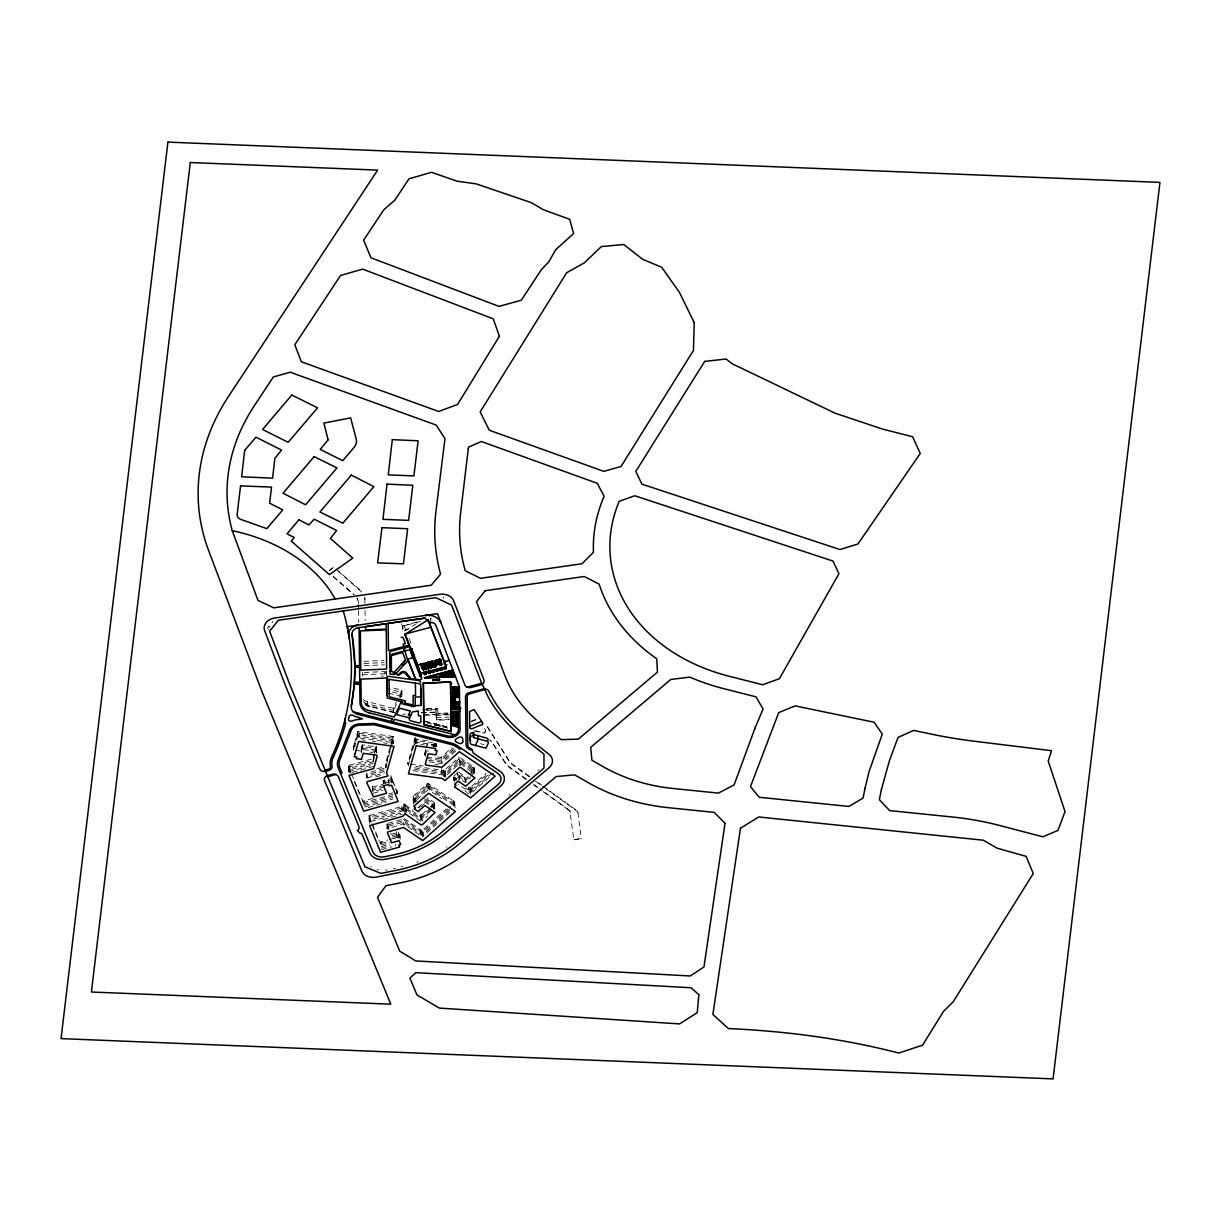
<?xml version="1.0" encoding="UTF-8"?>
<svg xmlns="http://www.w3.org/2000/svg" width="1221" height="1221" viewBox="0 0 1221 1221"><rect width="100%" height="100%" fill="white"/><g stroke="black" fill="none" stroke-linecap="round" stroke-linejoin="round"><path stroke-width="0.75" stroke-dasharray="5 3.75" d="M443.788 598.275L443.33 596.718M391.208 747.313L393.483 739.575L358.028 734.66L354.792 746.794L354.304 743.665L353.418 746.855L353.8 751.495M354.533 743.711L357.768 731.577L393.223 736.492L393.498 743.528L392.979 737.347M353.541 748.412L357.906 733.119L393.345 738.033L385.821 764.712L386.599 766.59M353.678 749.953L354.304 743.665M359.081 731.852L359.63 737.942M361.996 744.902L360.943 752.579L362.683 746.504L376.083 748.351L375.641 752.838M376.465 752.991L375.946 746.809L362.545 744.947L360.821 751.037L355.647 750.32M375.946 746.809L373.031 760.225L348.26 767.109L350.809 772.969M350.244 772.832L348.397 768.65L373.153 761.782L372.893 758.684L376.373 746.168L376.892 752.35L375.595 746.062M373.153 761.782L375.137 754.624M376.114 752.243L376.343 751.449L362.942 749.587M391.865 736.4L392.536 744.032M390.003 747.664L385.699 763.171L386.08 767.811M390.476 745.939L393.223 736.492M386.431 764.544L390.735 749.038M415.216 736.996L407.57 763.903L408.699 763.964M415.354 738.537L408.119 764.422L407.875 762.85M427.426 740.765L415.659 739.01L408.257 765.964M414.652 745.085L415.781 740.567L433.837 742.994M416.834 739.285L417.231 743.925M424.389 754.441L427.35 743.848L424.526 755.982L424.389 754.441L425.534 756.12M425.152 755.768L427.121 748.717M433.043 744.657L433.165 746.199L435.195 746.443L436.34 742.368M435.714 746.626L436.477 743.91L434.493 743.635L434.752 746.733L435.317 744.718L431.227 744.352L431.013 741.071M537.744 770.665L538.629 769.779M393.742 712.652L393.376 708.317L396.443 701.739M399.511 695.146L401.801 690.201L391.392 687.545M394.322 708.836L396.627 703.907M399.694 697.313L401.984 692.368L388.11 688.812M400.641 697.832L402.167 694.535L388.293 690.979M434.493 723.61L436.156 723.931L436.294 725.579M435.027 723.748L435.164 725.366L435.103 723.671M436.126 724.022L436.248 725.64M437.744 724.435L439.957 724.908L440.048 726.617M417.002 862.438L418.284 861.37M401.221 867.002L402.823 866.315M385.393 869.886L387.271 870.207M393.33 868.467L395.345 868.574M509.783 794.108L509.157 795.344M272.588 621.306L272.161 622.756M369.444 823.412L368.788 815.674L401.816 806.471L404.349 803.937L405.448 804.685L406.089 812.423M413.553 804.242L412.896 796.504L427.823 783.348L454.578 801.556L455.097 807.753M405.921 812.56L405.448 804.685M453.8 804.09L428.083 786.446L413.171 799.587L415.018 800.854L413.66 802.075L413.4 798.977L414.758 797.771L412.896 796.504M413.537 800.533L414.896 799.312L413.034 798.046L427.945 784.905L454.7 803.113L449.282 807.798M413.431 802.685L415.979 800.686L415.277 794.383M417.399 799.434L428.342 789.544C431.578 793.604 426.617 773.763 429.197 790.262M417.826 807.829L424.649 801.8L434.798 808.699L434.279 802.518L427.029 797.588M420.741 806.959L424.786 803.342L424.526 800.259L434.661 807.157L420.635 819.657L404.731 808.577L402.213 811.126L369.185 820.314L369.719 821.29M421.108 814.254L420.238 815.018L420.772 821.199L421.627 820.436L421.108 814.254L422.207 820.833L427.747 815.887M434.096 809.325L434.279 802.518M421.688 814.636L428.617 808.47M430.006 807.234L433.577 803.128M430.128 808.775L420.375 816.559L404.472 805.478L401.953 808.027L368.925 817.231L371.642 823.488M431.517 807.539L434.401 804.059L424.267 797.16M431.654 809.096L420.497 818.116L404.609 807.035L402.075 809.569L369.047 818.772L371.047 823.275M420.68 829.883L421.199 836.08L403.312 823.763L388.08 828.693L387.698 824.053L386.706 824.328L387.103 828.967M422.405 836.889L421.871 830.707L446.352 808.745M454.578 801.556L453.357 802.502L453.83 807.203L454.96 806.196L454.014 805.555M447.893 809.035L422.008 832.249L402.915 819.123L403.434 825.304M449.42 809.34L422.145 833.79L403.037 820.665L387.591 825.03M453.708 805.662L454.838 804.654L453.891 804.013M449.542 810.881L422.268 835.347L403.174 822.221L387.713 826.571M423.092 836.126L422.573 829.944L423.183 836.187L449.679 812.438M437.561 756.913L441.071 757.402L452.029 747.679M453.525 748L441.208 758.943L427.121 756.974M453.663 749.557L441.33 760.5L425.503 758.272M455.158 749.877L441.468 762.041L425.625 759.828M429.273 761.858L441.59 763.583L456.654 750.213M445.68 777.441L445.024 769.703L458.699 757.554L460.821 765.475L459.645 758.21M460.164 757.737L473.84 767.063L473.824 773.732L460.699 763.919L459.218 763.751L444.734 776.907L444.215 770.726L445.024 769.703M453.891 775.946L457.463 772.771L464.942 777.838L467.582 775.488M454.41 782.142L454.029 777.502L457.6 774.328L465.064 779.38L469.032 775.854M455.387 776.968L453.693 778.479L456.303 780.265L456.166 778.708L453.556 776.938L453.953 781.577M455.479 779.532L457.86 777.411L465.323 782.478L470.619 777.777M471.413 770.405L474.069 768.055L473.305 767.536M468.91 774.312L474.191 769.612L473.962 768.62L460.302 759.279L458.821 759.111L444.337 772.267L441.529 770.085L414.27 766.269M470.36 774.679L474.328 771.153L474.099 770.161L460.424 760.836L458.959 760.652L444.475 773.809L441.666 771.626L414.407 767.811M469.169 777.395L465.201 780.921L457.722 775.869L454.151 779.044L455.647 780.066L455.265 775.427M470.482 776.22L474.45 772.695L474.221 771.703L460.561 762.377L459.081 762.209L444.597 775.366L441.788 773.183L412.713 769.108M468.849 788.568L470.009 789.499L487.805 773.534M470.406 794.138L469.887 787.942L486.263 773.244M487.942 775.091L470.146 791.04L465.888 788.003M492.322 772.847L470.268 792.582L458.272 784.264M472.588 792.047L493.879 773.137M329.212 570.299L333.867 567.017L360.882 590.766A16.56 12.912 -4.8 0 1 362.149 592.032M329.258 570.848L332.371 568.665M404.731 630.982L419.551 621.687M471.123 721.29L476.205 719.169M471.169 721.825L477.945 719.016M349.13 772.557L348.138 765.552L372.893 758.684M373.29 763.323L348.519 770.192L348.992 771.016M348.657 771.748L371.642 765.369M352.136 772.45L373.55 766.422M376.892 768.757L385.744 766.467M384.035 768.33L366.498 773.275L366.529 779.059M384.172 769.871L366.621 774.816L366.269 775.976M384.294 771.428L366.758 776.358L366.392 777.518M366.88 777.914L384.432 772.969M375.793 776.983L382.799 775.014M383.394 783.668L383.135 780.57L388.171 779.151L388.782 780.646L391.178 779.96L392.262 782.569L390.796 775.32L391.453 783.058M392.002 779.471L394.673 786.599M381.242 789.392L373.077 791.681L372.374 786.293L371.749 788.049M385.073 783.195L388.431 782.249L388.171 779.151M391.895 781.089L391.056 778.418L388.66 779.09L389.041 783.745M391.315 781.516L388.919 782.188L388.309 780.707L383.257 782.127L383.882 783.638L383.623 780.54L384.798 783.5M372.68 787.041L384.127 783.821M384.249 785.378L372.817 788.598L372.497 787.835M384.386 786.919L372.939 790.14L372.634 789.377M373.199 793.238L383.012 790.475M396.26 793.436L397.481 793.101L397.344 791.544L390.918 776.877M372.939 798.32L362.851 801.266L348.138 765.552M388.965 793.803L392.536 792.811M396.962 791.849L396.978 793.436L396.84 790.308M362.988 802.808L392.658 794.352M363.11 804.364L392.796 795.894M364.423 805.478L392.918 797.45M364.56 807.02L393.055 798.992M368.254 807.569L386.05 802.548M369.215 816.681L369.734 822.862L369.322 821.87L402.335 812.667L401.816 806.471M382.967 819.703L402.472 814.209M401.19 819.612L387.454 823.473L387.851 828.113M387.82 825.594L386.843 825.884L388.232 829.242M386.965 827.426L387.957 827.151M390.873 834.431L398.412 832.34L400.015 836.232L398.077 836.782L398.87 838.69M398.214 838.323L397.954 835.225L399.878 834.691L398.809 832.096M392.521 837.133L398.672 835.439L400.274 839.331M379.929 843.925L381.105 843.589L380.937 841.956L387.835 840.017M389.56 839.529L396.81 837.499L396.291 831.318M379.792 842.383L380.937 841.956M398.794 836.98L394.719 838.064L394.932 839.804M381.074 843.497L387.957 841.559M381.196 845.039L389.82 842.612M381.334 846.596L389.942 844.169M381.456 848.137L390.079 845.71M381.593 849.694L391.926 846.779M430.998 623.061L430.555 618.757L430.967 619.581M425.091 668.085L424.725 663.751L421.352 664.545L421.764 668.971M428.022 662.805L429.12 662.484L429.517 666.91M429.868 664.529L429.67 662.331L432.463 661.629L432.845 666.025L433.928 665.659L433.562 661.309L435.225 660.897L435.439 663.125M441.3 659.294L439.133 659.844L439.499 664.255M421.443 665.094L424.71 664.239M425.87 663.919L426.923 663.644M428.098 663.339L429.151 663.064M430.311 662.744L432.478 662.179M433.638 661.858L435.241 661.446M435.851 661.278L438.018 660.698M439.178 660.393L441.346 659.828M433.669 662.27L435.286 661.858M441.376 660.21L439.224 660.775L441.376 660.24M433.684 662.301L434.722 661.996M429.823 664.087L432.57 663.369L430.403 663.919M435.348 662.637L433.73 663.034L434.798 662.774M421.581 666.803L441.514 661.431L421.199 667.002M421.627 667.261L422.68 666.987M423.84 666.666L426.007 666.101M427.167 665.796L428.769 665.369M429.38 665.201L431.547 664.636M432.707 664.316L433.76 664.041M434.935 663.736L435.989 663.461M436.569 663.293L439.316 662.576M440.476 662.255L441.529 661.98M421.657 667.673L422.71 667.399M423.87 667.093L426.037 666.513M427.197 666.208L428.815 665.781M429.426 665.613L431.578 665.048M432.753 664.728L433.806 664.453M434.966 664.148L436.019 663.873M437.179 663.552L439.346 662.988M440.506 662.667L441.559 662.393M421.718 668.452L422.771 668.177M423.351 668.024L426.098 667.292M427.258 666.987L428.876 666.559M429.487 666.391L431.654 665.827M432.814 665.506L433.867 665.231M435.027 664.926L436.08 664.651M436.66 664.483L439.407 663.766M426.16 667.704L423.382 668.436L426.129 667.689L425.793 663.369L426.907 663.095L427.304 667.49M427.304 667.368L428.968 667.048L427.274 667.429L427.121 665.323M432.845 665.903L433.898 665.628M435.058 665.308L436.111 665.033L435.775 660.714L438.003 660.149L438.4 664.56M436.691 664.88L439.438 664.148L436.736 664.987L436.508 662.744M434.676 661.019L435.042 665.369L436.156 665.079M404.014 625.793L418.681 621.352M420.558 621.397L402.35 626.236L402.716 630.555L408.012 629.151M430.387 618.788L431.425 618.528M404.563 630.341L408.058 629.41M419.108 664.209L440.14 658.638M440.216 658.821L419.185 664.392L440.247 659.126M419.169 665.216L444.032 658.638M421.291 666.819L441.498 661.416M440.598 663.766L423.061 668.421L440.857 663.903M423.107 668.955L442.399 663.842M422.39 669.474L445.909 663.201M422.435 670.008L441.926 664.85M423.534 670.039L442.216 665.033M431.227 668.345L430.189 668.62L430.051 667.124M446.245 847.053L447.023 846.947M573.855 839.834L581.211 838.491L573.855 839.834L569.825 810.637L539.926 788.873M377.06 869.642L378.617 869.932M386.202 673.549L386.309 671.504L386.675 675.839M363.782 661.324L384.05 660.5M363.965 663.491L384.233 662.667M364.148 665.659L384.417 664.835M364.102 672.496L384.569 671.581L384.936 675.915L381.211 676.159M362.423 674.74L386.492 673.671M437.79 679.197L432.616 679.41L439.087 679.166M440.781 679.822L432.677 680.128L440.781 679.883M432.722 680.616L440.812 680.265M426.48 708.455L437.774 708.531L422.787 709.142M422.893 709.95L436.004 709.416L436.462 714.834M426.678 710.347L436.05 709.966M421.367 712.637L436.355 712.072L436.538 720.268L448.458 719.78M421.184 712.789L436.172 712.225M402.762 714.224L405.769 714.102M447.97 713.003L437.79 713.415L448.015 713.552M423.397 714.819L436.416 714.3M425.305 715.292L448 714.361M436.126 715.399L451.449 714.773M436.233 717.612L449.053 717.139M436.492 719.718L451.816 719.108M357.631 732.539L358.15 738.736L358.302 737.759L393.742 742.673M393.254 741.971L393.605 741.132L358.165 736.217L358.028 737.179M361.553 739.834L365.201 740.338M372.481 741.361L376.114 741.864M383.409 742.872L387.042 743.375M361.126 747.893L361.569 752.548L362.805 748.046L376.205 749.908L376.755 750.808M369.765 752.075L373.122 752.533M436.599 745.466L434.615 745.192L435.18 743.177L435.439 746.275L431.41 745.71M420.757 744.413L424.298 744.902M434.691 764.148L438.202 764.636M410.515 764.209L423.229 765.994M412.851 770.649L441.926 774.725L443.803 776.007L443.116 769.963L444.215 770.726M388.476 693.146L402.35 696.703L401.801 690.201M363.125 699.465A10.791 8.425 -4.8 0 0 367.506 701.693L393.376 708.317M475.534 730.738L482.371 732.493A2.442 1.908 -4.8 0 0 485.409 729.761L481.822 724.129M473.794 730.814L482.417 733.027A2.442 1.908 -4.8 0 0 485.454 730.295L483.653 727.487M393.559 710.485L367.689 703.861A10.791 8.425 -4.8 0 1 363.309 701.632M394.352 712.286L369.887 706.013A11.187 8.73 -4.8 0 1 363.171 700.839M394.398 712.82L367.872 706.028A10.791 8.425 -4.8 0 1 366.056 705.402M425.167 721.214L449.252 727.38M425.183 721.596L450.931 728.189M426.953 722.786L441.147 726.373M442.765 726.785L447.664 728.113M480.433 743.711L483.959 744.612M371.596 866.941L370.696 866.467M268.696 629.303C265.964 628.647 269.261 624.465 270.07 627.411M419.261 806.608L419.352 808.134M426.77 784.431L427.335 792.108M453.937 805.631L428.205 787.988L413.293 801.144L415.155 802.411L414.758 797.771M432.31 792.368L441.636 798.717M424.389 798.702L434.539 805.601L434.417 806.623M413.4 798.977L417.307 801.648M405.28 804.837L412.759 809.92M420.772 821.199L404.868 810.118L404.044 811.141M404.288 818.589L421.871 830.707M460.286 765.949L459.34 765.292L458.699 757.554M470.65 787.118L471.169 793.299M469.887 787.942C464.957 783.165 474.481 801.602 464.591 790.033M454.029 777.502L455.525 778.51L453.815 780.021L456.425 781.806M445.543 775.884L445.207 769.825M443.635 776.159L444.734 776.907M529.426 776.388L512.622 764.3A16.56 12.912 -4.8 0 1 509.218 760.775L485.378 723.473M538.598 782.982L541.636 785.164M543.147 786.248L576.434 810.179A4.96 3.877 -4.8 0 1 577.93 812.56L581.257 839.025M529.471 776.938L512.667 764.85A16.56 12.912 -4.8 0 1 509.264 761.324L485.424 724.007M535.592 781.333L544.703 787.881M546.214 788.964L576.48 810.729A4.96 3.877 -4.8 0 1 577.976 813.094M526.22 779.013L509.462 766.971A21.108 16.468 -4.8 0 1 505.143 762.469L491.819 741.666A8.272 6.456 -4.8 0 0 489.789 739.865M533.836 784.493L538.4 787.774M526.266 779.563L509.508 767.521A21.108 16.468 -4.8 0 1 505.189 763.018L491.865 742.2A8.272 6.456 -4.8 0 0 489.835 740.414M533.882 785.027L536.935 787.224M543.024 791.605L568.91 810.21L570.405 812.591L570.085 811.08M338.186 571.306L360.928 591.3A16.56 12.912 -4.8 0 1 361.599 591.926M333.318 576.358L354.487 594.963M333.364 576.907L353.128 594.276M395.39 788.354L397.481 793.101M384.539 780.417L385.76 783.363M384.066 780.494L385.287 783.439M383.135 780.57L383.76 782.096M397.954 835.225L398.733 837.148M366.712 774.572L368.116 777.991M387.271 824.465L389.346 829.517M366.132 774.419L367.536 777.823M386.706 824.328L388.782 829.38M364.041 800.839L364.301 803.922M369.856 815.384L370.543 823.198M368.788 815.674L371.505 821.947M372.237 823.702L379.502 841.345M354.273 781.379L359.127 793.146M372.359 825.243L378.907 841.116M439.972 658.882L442.567 665.659M441.392 665.537L438.965 659.462M441.422 665.842L438.888 659.493M439.896 665.048L437.774 659.783M436.66 660.073L438.721 664.941M436.645 659.767L438.751 665.247M437.606 665.46L435.561 660.378M434.447 660.668L436.431 665.353M434.417 660.363L436.462 665.659M435.943 667.505L433.333 660.958M434.493 665.933L434.63 667.566M434.752 667.368L432.234 661.248M432.203 660.943L434.783 667.673M432.661 663.858L432.417 661.629M431.12 661.553L433.608 667.536M430.006 661.843L432.112 666.819M429.99 661.538L432.127 667.124M429.67 662.331L429.899 664.59M431.822 668.208L431.685 666.59M431.12 666.727L431.303 668.452M428.907 662.133L432.982 672.527M427.762 662.118L431.791 672.603L427.854 662.103M426.663 662.423L430.57 672.374M429.38 672.466L425.549 662.713L427.457 667.902M426.388 668.07L424.465 663.308M423.336 663.293L427.029 672.939L423.443 663.583M422.222 663.598L426.404 674.236M425.198 674.282L421.108 663.888L424.465 672.863M420.009 664.178L423.336 672.634M403.968 625.244L405.845 630.57M409.096 638.583L411.095 643.803M401.572 623.794L404.334 631.379M569.703 810.958L568.925 810.225M474.069 768.055L474.587 774.251M473.84 767.063L474.359 773.259M465.323 782.478L464.804 776.281L458.898 772.237L459.508 780.005L457.982 778.967L457.463 772.771M456.333 778.555L456.471 780.112M440.216 659.538L440.613 663.965M439.514 678.617L439.652 680.341M439.484 678.739L439.621 680.311M436.889 660.424L437.286 664.85M438.37 678.662L438.507 680.387M437.79 678.693L437.927 680.402M435.729 667.277L435.592 665.643L435.714 667.2M436.63 678.739L436.767 680.356M434.707 661.019L435.073 665.43M436.05 678.754L436.187 680.387M435.47 678.784L435.607 680.402M433.898 665.994L434.065 667.719M434.89 678.8L435.027 680.524M441.071 757.402L441.59 763.583M433.73 678.845L433.867 680.57M441.407 768.543L441.926 774.725M436.08 714.85L436.538 720.268M436.706 724.068L436.828 725.717M431.349 661.889L431.746 666.315M432.57 678.891L432.89 682.692M430.235 662.194L430.631 666.605M436.477 743.91L436.736 747.008M434.539 723.504L434.63 725.228M428.754 664.789L428.968 667.048M428.937 667.414L429.258 671.199M428.006 662.774L428.418 667.2M435.195 746.443L435.073 744.902L415.918 742.109L415.628 743.162L415.232 738.522M424.679 663.659L425.061 668.009M423.58 663.949L423.977 668.375M423.199 666.269L423.428 668.528M422.863 668.665L422.466 664.255L422.802 668.589M427.869 750.045L428.006 751.587M427.823 783.348L428.464 791.086M415.659 739.01L416.04 743.65M404.349 803.937L404.99 811.675M404.182 812.682L403.342 804.822L403.998 812.56M386.157 671.382L386.324 673.549M399.878 834.691L400.137 837.774L398.534 833.882L390.995 835.973L390.735 832.875M386.385 675.717L386.019 671.382L386.065 675.091M398.412 832.34L398.931 838.522M391.865 777.93L392.262 782.569M395.238 844.26L395.451 845.985M385.668 766.284L385.867 768.009M380.983 842.047L381.105 843.589M367.506 701.693L368.055 708.195M372.374 786.293L372.893 792.475M362.545 744.947L363.064 751.144M357.768 731.577L358.425 739.3M362.591 801.556L362.469 799.999L362.484 801.587M349.664 765.124L350.351 772.954M437.729 707.997L437.835 713.964M436.004 709.416L436.248 717.658M364.926 603.433L364.881 598.931A16.56 12.912 -4.8 0 0 364.545 596.489M365.018 610.439L365.171 620.619M362.316 672.298L362.362 676.068M358.547 608.76L358.47 603.143A16.56 12.912 -4.8 0 0 357.234 598.366M358.562 610.622L358.745 622.405M365.491 705.128A10.791 8.425 -4.8 0 1 364.957 704.838M356.837 598.183A16.56 12.912 -4.8 0 1 358.516 603.678M364.591 597.038A16.56 12.912 -4.8 0 1 364.926 599.48M369.932 706.562A11.187 8.73 -4.8 0 1 363.217 701.388M453.632 800.915L454.059 807.188L453.632 800.915M424.74 664.621L421.474 665.506L424.74 664.651M426.953 664.041L425.915 664.331L426.968 664.056M429.166 663.446L428.128 663.751L429.182 663.476M432.493 662.56L430.341 663.156L432.509 662.591M438.049 661.095L435.897 661.69L438.049 661.11M424.801 665.399L421.535 666.269L424.816 665.43M427.014 664.819L425.976 665.094L427.029 664.835M429.243 664.224L428.189 664.499L429.243 664.255M438.11 661.874L435.958 662.438L438.125 661.889M441.437 660.988L439.285 661.553L441.453 661.019M431.669 666.208L429.517 666.788L431.685 666.239M269.124 626.358L269.826 626.968L269.261 626.404"/><path stroke-width="1.5" d="M455.097 721.077L455.891 720.344L455.57 721.062M458.257 688.232L455.982 688.415M458.348 695.283L456.501 695.527M456.547 694.154L458.379 694.123M456.211 704.792L458.409 704.822M458.44 703.662L456.807 703.876M453.205 671.535L453.006 671.352M452.915 701.922C453.388 701.983 451.862 698.58 453.342 701.999M456.15 694.551C455.158 694.978 459.249 693.406 459.02 692.414M456.532 689.544L458.867 689.575M389.881 671.458L390.415 670.695M421.062 705.417L420.955 696.886L415.171 697.115L415.277 705.646L421.062 705.417L420.833 685.698A2.9 2.259 -4.8 0 0 418.559 683.592L389.026 679.395L389.24 696.764L405.464 700.915L404.548 702.899L413.202 705.112L413.08 695.527L415.567 695.482L415.415 683.088M354.38 682.341L354.868 667.368L359.569 667.231L359.737 682.127L354.38 682.295M455.876 712.774L456.272 713.827M455.082 675.824L428.052 677.121L452.732 670.573L454.853 676.19M453.708 695.405C449.877 695.07 453.846 692.276 453.357 694.917M455.769 715.949L453.815 715.643L452.991 717.139L451.495 715.811C452.686 713.385 455.082 718.253 455.464 716.91M453.861 721.062C450.564 722.847 453.83 718.314 453.632 721.474M453.815 715.643L453.525 716.727M451.541 697.954L451.953 697.481M451.434 705.814L451.816 705.417M453.25 692.215L452.472 692.353L453.769 692.643M369.23 712.881A14.148 11.05 -4.8 0 1 359.997 702.914L359.752 683.699L354.258 683.928L351.327 706.135A9.936 7.753 -4.8 0 0 357.707 714.346L446.779 737.163A9.936 7.753 -4.8 0 0 460.134 729.364L459.325 686.721L435.76 625.121A4.96 3.877 -4.8 0 0 429.792 622.71L425.305 618.467M452.609 707.341L453.464 707.508M435.088 676.281L433.913 676.098M439.926 674.267L440.964 674.603M442.078 675.427L440.903 675.244M442.78 674.877L443.818 675.213M445.436 673.244L446.749 673.687M447.939 673.122L449.816 673.961L448.092 673.809M454.655 718.116L453.22 717.887M455.509 713.781L454.075 713.552M455.692 716.193L454.38 715.994M456.028 690.872L455.982 691.681L456.395 690.506M458.531 690.308L456.288 690.842M456.73 697.435L459.31 697.313L458.852 696.489M454.609 675.167L454.181 676.052L452.197 670.405M450.839 671.535L451.678 671.748M453.556 694.154L452.38 694.108M453.617 700.533L452.457 700.488M453.769 715.72L452.228 715.659M453.815 720.711L452.655 720.665M458.516 694.306L459.004 693.62M458.913 703.021C459.02 701.465 453.312 703.098 458.562 702.731M456.807 693.589L458.821 692.719M458.669 702.884L459.111 701.556L459.249 703.021M456.379 702.06L459.249 702.014M458.241 692.231L456.639 692.414M458.562 701.571L456.944 701.892M452.915 704.364L453.189 704.044M453.205 707.6L453.159 707.631M455.982 712.545L455.677 713.385M452.762 688.965L453.296 689.316M456.395 691.605L458.821 691.239M456.517 696.382L458.943 696.352M456.257 707.951L456.929 706.837M456.303 707.142C456.333 708.439 460.195 708.455 459.432 706.486M459.584 706.806L458.898 706.547M456.15 692.429C455.921 693.33 456.303 692.948 458.486 692.429M453.128 698.549L453.128 698.32M455.83 712.881L455.921 723.549L450.992 723.9M471.703 749.648L471.55 749.679A2.488 1.938 -4.8 0 1 469.246 749.312L468.269 748.656A6.624 5.174 -4.8 0 1 466.117 744.947L465.506 696.581A4.96 3.877 -4.8 0 1 469.062 692.704L482.738 689.087A4.96 3.877 -4.8 0 1 488.782 691.223L490.232 694.032A178.739 139.499 -4.8 0 0 526.51 736.614L549.053 754.319A12.408 9.692 -4.8 0 1 549.038 767.75L458.837 844.199A119.353 93.147 -4.8 0 1 397.832 872.786L376.282 877.105A12.408 9.692 -4.8 0 1 361.874 871.031L324.374 780.036A4.96 3.877 -4.8 0 1 327.167 775.717L332.097 774.297A4.96 3.877 -4.8 0 1 338.324 776.617L358.852 826.434A4.96 3.877 -4.8 0 1 357.356 830.616L360.149 833.271A1.648 1.297 -4.8 0 1 362.011 834.096L369.734 852.838A13.248 10.333 -4.8 0 0 385.241 859.294L393.635 857.615A99.328 77.518 -4.8 0 0 444.398 833.821L500.686 786.126A13.248 10.333 -4.8 0 0 500.091 771.336L473.321 753.113L471.81 749.312L469.383 747.664A4.96 3.877 -4.8 0 1 467.765 744.886L467.155 696.519A3.312 2.579 -4.8 0 1 469.52 693.94L484.447 689.636M458.394 690.537L459.264 690.46M459.096 690.186L458.928 691.529M458.73 706.532L456.715 706.7M456.425 707.936C455.83 707.463 458.058 707.417 455.754 707.218M454.014 714.071L455.128 714.728M451.205 731.593L450.595 681.974L423.305 683.073L423.84 724.587L451.266 731.562L450.473 681.974M391.117 721.519L392.368 718.757M401.007 702.167L394.108 716.986L368.223 710.363A10.791 8.425 -4.8 0 1 361.218 702.93L360.928 679.135L386.859 678.006M393.055 722.023L394.307 719.261L455.036 734.859M396.504 714.59L399.465 708.165L410.363 711.004L408.409 715.201L410.546 715.292L409.34 717.887L396.504 714.544M470.695 741.04A2.228 1.74 -4.8 0 1 470.054 739.865L469.978 734.844A2.732 2.121 -4.8 0 1 473.626 732.692L473.015 734.416L477.93 735.668L478.189 738.766M474.053 735.836L473.275 737.515L486.889 741.147A2.228 1.74 -4.8 0 1 488.202 743.33L485.973 748.152L471.779 744.52A2.228 1.74 -4.8 0 1 470.314 742.948L470.238 737.942A2.732 2.121 -4.8 0 1 473.885 735.79L473.794 732.737M477.93 735.668L486.63 738.064A2.228 1.74 -4.8 0 1 487.942 740.247M475.427 745.451L478.434 738.98M452.808 701.632L453.067 701.388M456.288 715.308L455.921 715.399M452.701 695.512L453.601 694.505M453.327 675.198L451.846 674.969M453.434 701.297L452.594 700.762M451.16 671.458L451.343 672.45L450.503 672.13M452.213 675.198L453.022 675.045M395.039 673.565L395.039 672.786L394.078 674.526M390.003 671.016L390.186 674.068L394.185 674.404M434.89 676.938L433.363 676.327M441.132 675.289L443.544 673.839L442.384 675.06L441.178 673.748L442.979 673.336M441.88 676.068L440.369 675.472M449.069 674.648L447.542 674.053M454.41 718.91L452.548 718.177M452.793 695.436L452.747 694.322M459.462 694.856L455.555 694.917M393.803 672.603L405.54 660.027L402.671 652.533L391.559 655.54M403.022 662.835L405.54 660.073M404.884 663.797L395.863 673.717L398.29 675.045L400.305 672.786A3.648 2.839 -4.8 0 1 406.257 672.71L407.036 673.977M447.435 674.374L448.031 672.664L446.23 673.076L446.474 674.206L447.435 674.374L447.023 672.45M451.251 675.671L451.846 673.946L450.03 674.358L450.274 675.488L451.251 675.671L450.824 673.733M446.474 674.206L448.031 672.664M450.274 675.488L451.846 673.946M455.54 697.176L456.074 696.519M461.141 748.32L460.027 749.312L456.135 746.672A14.896 11.63 -4.8 0 0 451.266 744.505L375.503 725.106A8.272 6.456 -4.8 0 0 372.634 724.801L359.188 725.259A8.272 6.456 -4.8 0 0 351.175 730.463L339.957 759.706A14.896 11.63 -4.8 0 0 339.133 762.453L339.056 763.14A14.896 11.63 -4.8 0 0 339.743 767.261L342.048 772.847L340.476 773.29M451.694 672.42L450.931 672.588M450.244 673.946L447.573 673.504M446.23 666.697L428.098 619.764L405.021 634.34L420.146 673.504L446.245 666.651M482.081 684.309L451.602 605.082L435.805 597.664L278.419 620.237L269.627 631.196L289.606 684.035L364.911 866.712L380.799 873.412L397.1 870.146A115.873 90.43 -4.8 0 0 456.333 842.383L543.956 768.116L543.971 754.105L524.099 738.507A182.082 142.094 -4.8 0 1 488.034 696.764L482.295 684.172M401.144 637.209L402.991 637.469L405.357 643.513L403.037 644.139L404.807 648.748M440.979 675.442L439.27 674.541M443.834 676.052L442.124 675.167M446.764 674.74L444.917 674.221M453.663 724.007L452.213 723.595M469.795 726.327L481.654 721.382M390.415 670.741L391.224 670.634M452.732 693.085L453.601 692.963M453.342 674.74L451.877 674.496M434.004 677.136L434.279 676.358M440.033 675.518L440.384 674.572M440.995 676.266L441.269 675.503M445.573 674.847L446.001 673.656M442.887 676.129L443.238 675.198M448.183 674.847L448.458 674.068M452.258 692.918L453.144 692.933M452.518 698.839L453.296 699.068L452.808 698.275M452.945 704.715L452.609 704.395M454.181 714.819L454.533 713.873M454.471 717.139L454.792 716.269M453.327 719.154L453.663 718.207M452.716 724.099L453.052 723.153M452.35 717.032L452.716 715.949M452.747 721.703L453.022 720.878M325.107 770.161L328.174 769.291A3.312 2.579 -4.8 0 0 330.448 766.391A23.581 18.407 -4.8 0 1 331.593 757.157C352.747 711.874 357.57 658.958 343.238 610.927M327.869 776.846L335.882 774.435M355.906 625.61L357.936 625.152A10.76 8.394 -4.8 0 0 348.779 634.874M430.906 627.228L404.884 634.126L409.111 645.161L388.461 650.625L388.141 623.397L424.877 618.131L358.394 627.701A7.448 5.815 -4.8 0 0 352.06 634.432A332.249 259.295 -4.8 0 1 351.327 706.135M420.818 673.427L420.329 676.724L409.92 649.648L404.304 651.144L403.968 647.863L391.544 651.159A2.656 2.06 -4.8 0 0 389.652 653.22L389.82 666.437A2.656 2.06 -4.8 0 0 390.14 667.414M404.044 648.046L409.661 646.565L412.912 657.768L407.402 659.233L403.968 647.863M404.227 650.961L391.804 654.258A2.656 2.06 -4.8 0 0 389.911 656.318L390.079 669.535A2.656 2.06 -4.8 0 0 391.147 671.138L398.733 675.228L401.16 673.473A2.518 1.969 -4.8 0 1 405.296 673.427L409.096 677.808A2.152 1.679 -4.8 0 0 410.424 678.479L419.734 679.776A1.648 1.297 -4.8 0 0 421.672 678.082L421.077 676.526M411.492 649.297L411.675 651.465M411.904 649.465L411.66 648.58L411.889 652.396L411.691 648.565M412.026 649.847L411.569 648.61M412.683 654.074L412.362 652.014M413.125 654.899L412.53 652.457M413.507 656.242L413.171 652.411M414.499 655.891L414.819 659.676M414.163 657.951L413.827 654.12M414.407 658.791L414.163 654.975M407.387 660.79L408.348 660.53L415.506 679.135L408.348 660.53L404.884 663.858M415.399 658.852L415.796 662.225M417.765 664.865L418.04 668.208M417.78 667.383L417.506 663.98M424.481 674.541L426.037 673.809L425.564 672.588L424.008 673.122L424.481 674.541L426.037 674.007L425.457 672.756M427.976 672.069L429.533 671.535L430.021 673.061L429.41 671.703M433.486 670.482C429.258 671.138 437.271 670.802 432.402 672.435L431.898 670.909L432.463 672.16M435.897 669.963L437.454 669.429C439.758 672.435 434.661 667.521 436.416 671.107M440.293 670.222L439.911 668.833L441.407 668.375L441.91 669.917L440.323 670.344L439.865 669.123L441.407 668.375M443.818 667.872L445.375 667.338L445.634 668.375M424.008 673.32L425.61 672.908M429.99 672.954L428.434 673.488L427.96 672.267L429.578 671.855M445.421 667.658L443.818 668.055L444.291 669.291L445.848 668.757M424.557 674.068L426.068 674.114M428.525 673.015L429.777 672.573M433.745 671.626L432.402 672.435M436.446 670.909L437.698 670.482M444.368 668.711L445.634 668.482M428.388 673.168L429.99 672.756M432.356 672.115L433.959 671.703M436.309 671.062L437.927 670.665M440.277 670.024L441.88 669.612M444.246 668.971L445.848 668.559M435.866 669.856L436.355 671.382L437.912 670.848M424.526 677.64L453.067 670.07L424.542 677.853L455.509 676.602L424.542 677.853M467.033 687.179L481.669 683.287M456.074 696.687L456.379 697.573M357.814 627.808L359.081 627.548L359.539 665.613L354.868 665.75L352.06 634.386M433.776 675.396L434.859 675.579M440.766 674.541L441.849 674.709M452.228 693.299L453.327 693.482M452.304 699.679L453.388 699.847M453.907 712.713L455.235 712.911M452.029 714.59L453.464 714.819M454.227 715.216L455.433 715.399M453.037 717.048L454.365 717.246M452.503 719.856L453.586 720.024M456.135 713.033L450.854 713.461M458.608 708.272C467.17 708.18 448.336 708.562 458.623 708.424M386.874 680.036L386.92 694.871L386.843 677.701A1.664 1.297 -4.8 0 1 389.026 676.388L418.299 680.494A2.9 2.259 -4.8 0 1 420.573 682.6M354.258 683.974L359.768 683.745M423.366 683.363L450.625 682.02M450.488 683.623L451.709 683.607M450.549 688.095L452.732 688.125L450.641 687.896M455.219 688.018L459.508 687.85L455.219 687.988L455.479 708.546M450.931 708.729L452.991 708.653L450.9 708.424L452.991 708.607L452.701 687.805M450.808 709.386L459.874 709.34L450.915 709.401M459.905 711.278L450.961 711.645M450.961 712.454L457.005 712.209L457.188 725.808L451.098 724.099L457.173 725.656L457.005 712.209M451.114 723.687L455.921 723.504M455.479 691.04L456.791 690.888L456.044 691.254M455.525 696.84L456.837 696.703L456.089 697.328M459.203 696.031L459.249 697.191M456.517 713.705L450.961 713.278M429.105 615.323L430.006 615.399L428.205 615.292A14.286 11.157 -4.8 0 0 425.488 615.46A14.072 10.974 -4.8 0 1 440.918 622.664A14.011 10.943 -4.8 0 0 439.896 620.787M408.409 715.155L410.531 715.247M441.453 674.221L439.316 673.885M444.307 674.831L442.17 674.496M442.155 675.198L440.399 674.923M435.164 676.068L433.409 675.778M455.601 713.507L453.464 713.171M454.746 717.841L452.594 717.505M445.024 672.786L447.039 673.168M452.533 689.667L454.136 689.972M452.579 697.985L453.785 698.214M452.625 703.555L453.769 703.769M452.686 706.379L454.044 706.638M452.274 722.466L453.876 722.771M345.116 718.65L345.253 718.665A10.76 8.394 -4.8 0 0 345.329 722.084A7.448 5.815 -4.8 0 1 345.329 724.618A330.448 257.89 -4.8 0 1 333.15 757.554A21.932 17.109 -4.8 0 0 332.081 766.147A4.96 3.877 -4.8 0 1 328.678 770.512L325.397 771.397A4.96 3.877 -4.8 0 1 319.871 769.169L285.271 685.225L264.636 630.662A12.408 9.692 -4.8 0 1 274.801 617.994L439.987 594.306A12.408 9.692 -4.8 0 1 453.601 600.701L484.004 680.112A4.96 3.877 -4.8 0 1 480.616 684.92L471.047 687.454A4.96 3.877 -4.8 0 1 464.88 685.042L437.469 613.69L347.237 626.694L349.267 638.72M410.378 678.418L410.378 678.464A3.388 2.656 -4.8 0 0 409.737 677.075L407.02 673.931M448.214 673.534L446.23 673.076M443.147 674.221L441.178 673.748M448.87 672.45L450.473 672.771M453.571 691.407L453.312 690.353M450.564 671.214L451.877 671.458M459.264 688.873L455.372 688.995M459.462 704.303L455.57 704.441M392.384 718.803L369.23 712.835M458.455 727.319L451.129 725.457M451.251 731.501L423.84 724.587L423.428 683.073M353.128 711.736L447.344 735.927A8.272 6.456 -4.8 0 0 458.47 729.425L458.257 711.355M450.03 674.358L452.029 675.35M401.465 664.239L403.51 665.353M453.159 718.406L452.808 718.65M452.152 716.117L451.648 715.445L451.785 716.437M335.226 599.023L330.616 591.422A165.507 129.167 -4.8 0 0 232.28 530.723A233.806 182.463 -4.8 0 1 253.968 406.334L273.321 376.984L290.171 372.207L436.233 425.076L444.963 438.69L435.897 511.782A264.835 206.685 -4.8 0 0 440.583 574.145L431.181 585.256L273.733 607.844L257.982 600.396L232.28 530.708M452.487 670.97L454.426 675.991M445.36 661.446L444.23 661.843L449.297 660.393M428.067 619.856L446.108 666.727M445.863 668.864L445.344 667.673M444.337 669.001L443.986 667.826M441.33 668.452L441.91 669.917L440.323 670.344M433.989 672.023L433.455 670.817M428.495 673.214L427.991 672.267M424.526 674.267L424.023 673.32M420.924 673.305L421.413 674.984A1.648 1.297 -4.8 0 1 420.619 676.526M411.111 648.504L413.156 653.647M415.064 658.791L417.109 663.934M417.643 664.972L419.352 669.947M411.218 648.946L413.202 654.181M415.109 659.325L419.963 671.977M404.868 634.126L420.177 673.61L420.329 676.724M412.912 657.768L409.539 646.596M441.971 673.122L442.384 675.06M453.556 713.507L453.678 714.316M442.246 674.831L442.384 675.64M439.407 674.221L439.529 675.03M453.953 687.102L454.212 709.264M455.921 723.549L451.114 723.748M419.139 668.223L419.368 671.687M416.712 662.27L417.17 666.117M412.896 652.029L413.217 655.83M412.011 649.419L412.149 651.007M469.795 727.624L469.612 711.492L474.13 709.615L482.616 722.893A1.648 1.282 -4.8 0 1 481.868 724.633L472.344 728.601A1.694 1.328 -4.8 0 1 469.795 727.624M420.635 688.201L420.802 702.319M391.346 655.708L391.422 671.291M459.737 701.526L459.737 702.686M459.417 692.185L459.417 693.345M415.277 705.295A1.648 1.297 -4.8 0 1 413.049 706.593L401.984 703.754L402.808 701.968L387.194 697.969L387.118 680.799A1.664 1.297 -4.8 0 1 389.285 679.486M420.833 722.008L419.398 723.03L410.867 720.863A2.64 2.06 -4.8 0 1 409.401 718.406L412.408 711.935L418.284 711.019L418.345 715.888L420.757 715.796L420.833 722.008M694.23 322.695L693.436 350.458L621.031 466.498L603.785 471.352L489.285 430.235L480.174 411.92L566.651 272.726L584.233 262.927L601.327 246.581L623.778 244.521L642.719 259.356L661.706 267.262L679.425 292.368L694.23 322.695M456.425 712.957L456.425 712.957M362.133 718.696L359.188 719.428A15.72 12.271 -4.8 0 0 352.06 721A2.488 1.938 -4.8 0 1 348.504 719.047L349.069 716.681A2.488 1.938 -4.8 0 1 353.022 715.384A13.248 10.333 -4.8 0 0 356.563 716.803L362.133 718.696M698.839 994.703L697.237 1012.636L679.563 1023.915L439.27 1008.073L416.956 994.886L409.905 978.113L415.781 972.664L691.04 987.743L698.839 994.703M167.918 142.109L61.05 1038.613L1053.082 1078.891L1159.95 182.387L167.918 142.109M190.293 162.515L91.407 992.017L390.812 1004.181L261.889 691.422L208.654 550.625A262.774 205.082 -4.8 0 1 228.373 396.627L377.625 170.116L190.293 162.515M240.552 485.912L237.149 514.407A6.624 5.174 -4.8 0 0 240.812 519.413L266.834 528.647L282.753 509.89L269.627 503.174L271.55 487.072L240.552 485.912M244.673 450.381L241.636 476.8L272.604 478.159L274.832 458.455L281.578 450.061L255.983 437.21L244.673 450.381M381.959 527.67L377.64 562.881L403.449 563.827L407.631 528.724L381.959 527.67M387.026 484.127L382.951 519.337L408.623 520.375L412.805 485.271L387.026 484.127M392.323 439.652L388.247 474.862L413.919 475.9L418.116 440.796L392.323 439.652M468.299 448.626L460.638 512.912A240.018 187.317 -4.8 0 0 465.247 570.756L480.509 578.311L581.99 563.751L593.467 552.335A198.626 155.021 -4.8 0 1 604.105 496.306L597.298 483.302L481.349 441.514L468.482 447.161L468.299 448.626M725.015 823.305L703.968 966.971L690.231 975.976L415.796 960.942L399.71 951.144L377.518 897.298L385.882 885.759L400.61 882.798A132.417 103.342 -4.8 0 0 468.299 851.083L556.242 776.541L574.648 774.877L588.308 782.692A182.082 142.094 -4.8 0 0 668.65 807.722L714.224 812.377L725.015 823.305M740.46 828.281L712.896 1014.453L728.433 1028.57C785.927 1031.135 843.223 1038.659 898.885 1053.067L922.588 1045.145L943.467 1011.446L953.235 1001.708L1033.256 873.519L1026.113 856.348L997.114 848.168L983.348 840.216L758.684 816.971L740.46 828.281M865.033 788.247L863.064 798.046L848.916 806.44L759.233 797.282L750.488 786.614L778.723 712.591L795.176 705.891L874.114 722.252L882.279 734.08L869.184 771.214L865.033 788.247M881.364 789.743L879.364 799.709L889.636 810.591L952.731 817.047A256.563 200.229 -4.8 0 1 999.45 825.442L1042.856 836.797L1057.981 830.417L1065.017 811.568L1048.198 761.019L1051.556 750.686L974.572 741.269A422.1 329.411 -4.8 0 1 932.89 734.432L913.629 730.433L898.076 737.377L889.437 760.622L881.364 789.743M355.128 753.571L354.243 756.761L356.791 757.112L356.349 758.668L361.523 759.386L363.248 753.311L376.648 755.158L377.197 756.074L373.733 768.589L348.962 775.457L363.69 811.171L398.183 801.449L391.62 785.225L389.224 785.897L388.614 784.416L383.577 785.836L386.584 793.268L373.519 796.947L366.834 782.783L367.2 781.623L387.988 775.976L386.523 773.076L394.047 746.382L358.608 741.468L355.128 753.571M416.224 745.817L408.409 773.809L442.231 778.433L445.039 780.616L459.523 767.46L461.004 767.643L474.893 777.96L465.644 786.187L458.165 781.135L454.594 784.309L456.089 785.317L454.395 786.828L470.711 797.847L495.146 776.144L459.325 751.678L441.91 767.307L426.068 765.079L425.229 764.331L428.189 753.754L435.897 754.807L437.042 750.717L435.058 750.442L435.622 748.442L416.224 745.817M349.557 730.204L338.4 759.309A16.56 12.912 -4.8 0 0 338.171 767.704L372.893 851.953A9.936 7.753 -4.8 0 0 384.508 856.791L393.94 854.822A96.001 74.924 -4.8 0 0 442.017 832.081L498.305 784.401A9.936 7.753 -4.8 0 0 497.832 773.305L457.249 745.68A16.56 12.912 -4.8 0 0 451.831 743.284L376.083 723.87A9.936 7.753 -4.8 0 0 372.634 723.504L359.188 723.961A9.936 7.753 -4.8 0 0 349.557 730.204M755.036 728.067L734.096 784.935L718.406 793.116L672.863 788.461A157.25 122.726 -4.8 0 1 603.479 766.849L591.91 760.24L590.689 747.344L670.772 679.471L689.789 677.106A198.626 155.021 -4.8 0 0 723.504 688.598L755.982 696.84L763.064 708.958L755.036 728.067M836.644 577.747L779.41 678.708L762.667 684.752L729.196 676.266A182.082 142.094 -4.8 0 1 619.184 501.297L634.752 495.757L832.997 561.08L838.949 573.733L836.644 577.747M555.769 249.633L548.855 261.752L541.193 269.872L521.291 300.213L499.023 306.395L370.97 257.784L363.614 240.14L383.791 209.814L394.81 200.137L409.05 178.785L431.532 172.298L457.188 181.212L476.297 183.898L531.456 202.701L543.36 209.737L569.703 219.307L573.626 233.532L555.769 249.633M499.389 336.263L457.554 404.502L438.614 411.446L301.373 361.782L294.795 344.78L340.583 275.458L362.652 269.124L493.208 318.803L499.389 336.263M704.685 361.401L635.82 471.352L641.88 484.142L839.972 549.542L857.936 544.001L920.268 453.449L912.591 436.721L882.89 429.197L835.042 413.171L732.402 363.873L726.037 359.005L704.685 361.401M485.225 590.705L476.48 601.648L505.006 675.869A157.25 122.726 -4.8 0 0 541.193 723.931L561.217 739.667L578.372 739.117L657.447 672.084L656.7 658.73A198.626 155.021 -4.8 0 1 599.145 584.126L584.279 576.495L485.225 590.705M291.804 395.039L262.561 429.471L288.156 442.323L317.567 407.845L291.804 395.039M314.102 456.639L283.043 493.223L305.616 504.792L336.965 467.887L314.102 456.639M328.098 439.804L320.253 449.389L342.765 460.699L354.105 447.344A13.828 10.791 -4.8 0 0 356.227 438.995L350.625 417.887L323.901 423.077L328.098 439.804M298.916 519.795L286.996 533.836L294.23 537.469L291.285 541.101L329.426 574.618L352.808 558.134L330.418 538.461L336.66 530.479L314.133 519.184L308.944 524.954L298.916 519.795M351.297 475.076L319.948 511.996L342.811 523.229L373.87 486.66L351.297 475.076M439.346 675.167L439.346 675.167M405.174 813.842L402.655 816.376L369.627 825.579L380.631 852.273L399.572 847.038L398.779 845.13L400.717 844.581L399.114 840.689L391.575 842.78L387.408 832.691L388.156 831.837L403.617 827.472L422.71 840.597L455.402 811.461L428.647 793.253L413.736 806.394L415.598 807.661L414.24 808.882L418.147 811.538L424.969 805.509L435.103 812.408L422.527 824.541L421.077 824.923L405.174 813.842M411.019 649.74L410.851 648.168L411.019 649.786M446.657 664.819L445.497 665.14L446.703 664.911M386.065 623.687L365.522 626.678L365.567 629.96L386.141 629.136L386.065 623.687M386.294 631.837L386.63 669.093L360.821 670.131L360.348 630.936L386.279 629.807L386.294 631.837M459.325 686.721L450.625 686.919L459.34 686.874M462.759 741.559L462.728 738.797A2.488 1.938 -4.8 0 0 458.669 737.453A13.248 10.333 -4.8 0 1 456.532 738.644A2.488 1.938 -4.8 0 0 456.44 742.017A19.857 15.507 -4.8 0 1 458.714 743.207A2.488 1.938 -4.8 0 0 462.759 741.559"/></g></svg>
